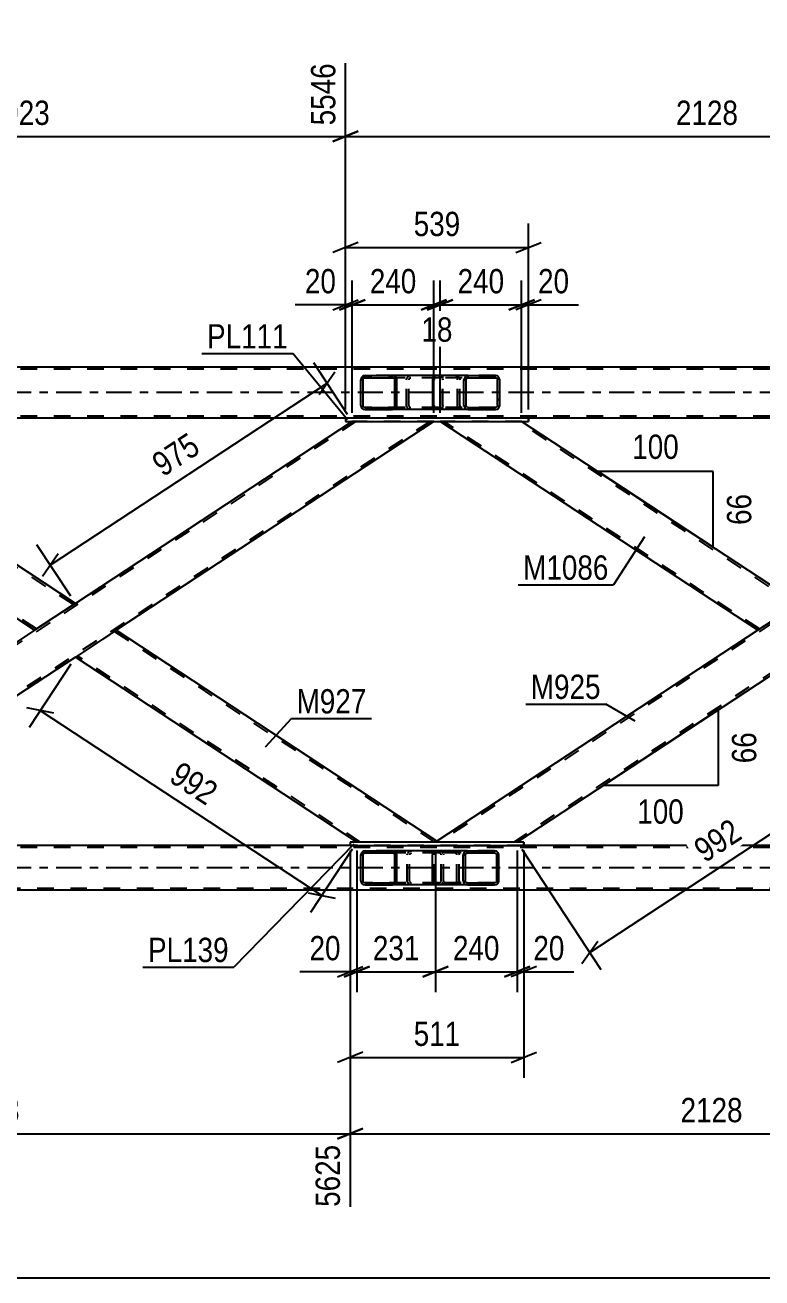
# Model space of a CAD drawing. Header units: millimetres. Extents: x -777 to 412, y -850 to -9.
# Drawn here: x -499.8 to -413.1, y -586.5 to -438.9 of the extents above; entities that cross this region are included whole.
import ezdxf

# ---------------------------------------------------------------- set-up
doc = ezdxf.new("R2010")
doc.units = ezdxf.units.MM
doc.linetypes.add('DXK_LINE_DOT2', pattern=[3.9198, 1.9599, -1.9599])
doc.linetypes.add('DXK_LINE_DOT3', pattern=[5.9187, 2.979, -0.9799, 0.9799, -0.9799])
doc.styles.add('Arial Narrow', font='ARIALN.TTF', dxfattribs={"height": 0.2})

# ---------------------------------------------------------------- blocks, each defined once
blk = doc.blocks.new('Part-570390744-5801 - 5775')
at = {"linetype": 'Continuous'}
h = blk.add_hatch(dxfattribs=at)
h.set_pattern_fill('', scale=0.7, style=0, pattern_type=0)
h.set_pattern_definition([(45, (-448.1831, -539.858), (-1.57154, 1.57154), [])])
h.paths.add_polyline_path([(-448.22, -539.67), (-448.18, -539.86), (-448.07, -540.01), (-447.91, -540.12), (-447.72, -540.15), (-444.53, -540.15), (-444.34, -540.12), (-444.18, -540.01), (-444.07, -539.86), (-444.03, -539.67), (-444.03, -536.63), (-444.07, -536.45), (-444.18, -536.29), (-444.34, -536.19), (-444.53, -536.15), (-447.72, -536.15), (-447.91, -536.19), (-448.07, -536.29), (-448.18, -536.45), (-448.22, -536.63)])
h.paths.add_polyline_path([(-447.95, -536.54), (-447.9, -536.46), (-447.81, -536.41), (-447.72, -536.39), (-444.53, -536.39), (-444.44, -536.41), (-444.36, -536.46), (-444.3, -536.54), (-444.28, -536.63), (-444.28, -539.67), (-444.3, -539.77), (-444.36, -539.84), (-444.44, -539.9), (-444.53, -539.91), (-447.72, -539.91), (-447.81, -539.9), (-447.9, -539.84), (-447.95, -539.77), (-447.97, -539.67), (-447.97, -536.63)])
at = {"color": 2, "linetype": 'Continuous'}
for p, q in [((-451.82, -536.63), (-451.8, -536.45)), ((-451.82, -539.67), (-451.82, -536.63)), ((-451.8, -536.45), (-451.74, -536.29)), ((-451.74, -536.29), (-451.65, -536.19)), ((-451.65, -536.19), (-451.55, -536.15)), ((-447.72, -536.15), (-451.55, -536.15)), ((-448.18, -536.45), (-448.22, -536.63)), ((-448.22, -539.67), (-448.22, -536.63)), ((-447.97, -536.63), (-447.95, -536.54)), ((-447.97, -539.67), (-447.97, -536.63)), ((-447.95, -536.54), (-447.9, -536.46)), ((-447.72, -536.15), (-447.91, -536.19)), ((-447.9, -536.46), (-447.81, -536.41)), ((-447.81, -536.41), (-447.72, -536.39)), ((-447.72, -536.15), (-444.53, -536.15)), ((-447.72, -536.39), (-444.53, -536.39)), ((-444.34, -536.19), (-444.53, -536.15)), ((-444.53, -536.39), (-444.44, -536.41)), ((-444.44, -536.41), (-444.36, -536.46)), ((-444.36, -536.46), (-444.3, -536.54)), ((-444.3, -536.54), (-444.28, -536.63)), ((-444.28, -539.67), (-444.28, -536.63)), ((-444.03, -536.63), (-444.07, -536.45)), ((-444.03, -539.67), (-444.03, -536.63)), ((-451.8, -539.86), (-451.82, -539.67)), ((-451.74, -540.01), (-451.8, -539.86)), ((-451.65, -540.12), (-451.74, -540.01)), ((-451.55, -540.15), (-451.65, -540.12)), ((-447.72, -540.15), (-451.55, -540.15)), ((-448.22, -539.67), (-448.18, -539.86)), ((-447.95, -539.77), (-447.97, -539.67)), ((-447.9, -539.84), (-447.95, -539.77)), ((-447.91, -540.12), (-447.72, -540.15)), ((-447.81, -539.9), (-447.9, -539.84)), ((-447.72, -539.91), (-447.81, -539.9)), ((-447.72, -539.91), (-444.53, -539.91)), ((-447.72, -540.15), (-444.53, -540.15)), ((-444.44, -539.9), (-444.53, -539.91)), ((-444.53, -540.15), (-444.34, -540.12)), ((-444.36, -539.84), (-444.44, -539.9)), ((-444.3, -539.77), (-444.36, -539.84)), ((-444.28, -539.67), (-444.3, -539.77)), ((-444.07, -539.86), (-444.03, -539.67))]:
    blk.add_line(p, q, dxfattribs=at)
at = {"color": 7, "linetype": 'DXK_LINE_DOT2'}
for p, q in [((-451.67, -536.54), (-451.68, -536.63)), ((-451.68, -539.67), (-451.68, -536.63)), ((-451.64, -536.46), (-451.67, -536.54)), ((-451.6, -536.41), (-451.64, -536.46)), ((-451.55, -536.39), (-451.6, -536.41)), ((-444.53, -536.39), (-451.55, -536.39)), ((-450.56, -536.39), (-450.56, -536.15)), ((-449.21, -536.15), (-449.02, -536.19)), ((-449.12, -536.41), (-449.21, -536.39)), ((-449.04, -536.46), (-449.12, -536.41)), ((-448.98, -536.54), (-449.04, -536.46)), ((-448.96, -536.63), (-448.98, -536.54)), ((-448.96, -539.67), (-448.96, -536.63)), ((-448.75, -536.45), (-448.71, -536.63)), ((-448.71, -539.67), (-448.71, -536.63)), ((-444.53, -536.15), (-447.72, -536.15)), ((-451.68, -539.67), (-451.67, -539.77)), ((-451.67, -539.77), (-451.64, -539.84)), ((-451.64, -539.84), (-451.6, -539.9)), ((-451.6, -539.9), (-451.55, -539.91)), ((-444.53, -539.91), (-451.55, -539.91)), ((-450.56, -540.15), (-450.56, -539.91)), ((-449.21, -539.91), (-449.12, -539.9)), ((-449.02, -540.12), (-449.21, -540.15)), ((-449.12, -539.9), (-449.04, -539.84)), ((-449.04, -539.84), (-448.98, -539.77)), ((-448.98, -539.77), (-448.96, -539.67)), ((-448.71, -539.67), (-448.75, -539.86)), ((-444.53, -540.15), (-447.72, -540.15))]:
    blk.add_line(p, q, dxfattribs=at)
for centre, start, end in [((-449.2, -536.65), 23.8494, 68.8059), ((-449.2, -539.66), 291.1941, 336.1506)]:
    blk.add_arc(centre, 0.492, start, end, dxfattribs=at)
at = {"color": 2, "linetype": 'Continuous'}
for centre, start, end in [((-447.73, -536.65), 111.1941, 156.1506), ((-444.52, -536.65), 23.8494, 68.8059), ((-447.73, -539.66), 203.8494, 248.8059), ((-444.52, -539.66), 291.1941, 336.1506)]:
    blk.add_arc(centre, 0.492, start, end, dxfattribs=at)
blk = doc.blocks.new('Part-570390744-5937 - 5775')
at = {"color": 2, "linetype": 'Continuous'}
for p, q in [((-489.07, -510.16), (-493.88, -513.32)), ((-451.31, -535), (-489.07, -510.16)), ((-460.74, -535.11), (-493.88, -513.32)), ((-451.34, -535.02), (-451.49, -535.11)), ((-451.31, -535), (-451.34, -535.02))]:
    blk.add_line(p, q, dxfattribs=at)
at = {"color": 7, "linetype": 'DXK_LINE_DOT2'}
for p, q in [((-489.11, -510.18), (-489.51, -510.44)), ((-489.51, -510.44), (-489.51, -510.44)), ((-489.51, -510.44), (-489.51, -510.44)), ((-451.57, -535.11), (-489.29, -510.3)), ((-493.66, -513.17), (-493.64, -513.16)), ((-460.3, -535.11), (-493.66, -513.17)), ((-493.44, -513.03), (-493.44, -513.03)), ((-451.49, -535.11), (-460.74, -535.11)), ((-451.31, -535), (-451.31, -535))]:
    blk.add_line(p, q, dxfattribs=at)
blk = doc.blocks.new('Part-570390744-5802 - 5775')
at = {"linetype": 'Continuous'}
h = blk.add_hatch(dxfattribs=at)
h.set_pattern_fill('', scale=0.7, style=0, pattern_type=0)
h.set_pattern_definition([(45, (-460.24, -539.858), (-1.57154, 1.57154), [])])
h.paths.add_polyline_path([(-460.28, -539.67), (-460.24, -539.86), (-460.13, -540.01), (-459.96, -540.12), (-459.77, -540.15), (-456.53, -540.15), (-456.34, -540.12), (-456.17, -540.01), (-456.06, -539.86), (-456.02, -539.67), (-456.02, -536.63), (-456.06, -536.45), (-456.17, -536.29), (-456.34, -536.19), (-456.53, -536.15), (-459.77, -536.15), (-459.96, -536.19), (-460.13, -536.29), (-460.24, -536.45), (-460.28, -536.63)])
h.paths.add_polyline_path([(-460, -536.54), (-459.95, -536.46), (-459.87, -536.41), (-459.77, -536.39), (-456.53, -536.39), (-456.44, -536.41), (-456.35, -536.46), (-456.3, -536.54), (-456.28, -536.63), (-456.28, -539.67), (-456.3, -539.77), (-456.35, -539.84), (-456.44, -539.9), (-456.53, -539.91), (-459.77, -539.91), (-459.87, -539.9), (-459.95, -539.84), (-460, -539.77), (-460.02, -539.67), (-460.02, -536.63)])
at = {"color": 2, "linetype": 'Continuous'}
for p, q in [((-460.24, -536.45), (-460.28, -536.63)), ((-460.28, -539.67), (-460.28, -536.63)), ((-460.02, -536.63), (-460, -536.54)), ((-460.02, -539.67), (-460.02, -536.63)), ((-460, -536.54), (-459.95, -536.46)), ((-459.77, -536.15), (-459.96, -536.19)), ((-459.95, -536.46), (-459.87, -536.41)), ((-459.87, -536.41), (-459.77, -536.39)), ((-459.77, -536.15), (-456.53, -536.15)), ((-459.77, -536.39), (-456.53, -536.39)), ((-451.55, -536.15), (-456.53, -536.15)), ((-456.34, -536.19), (-456.53, -536.15)), ((-456.53, -536.39), (-456.44, -536.41)), ((-456.44, -536.41), (-456.35, -536.46)), ((-456.35, -536.46), (-456.3, -536.54)), ((-456.3, -536.54), (-456.28, -536.63)), ((-456.28, -539.67), (-456.28, -536.63)), ((-456.02, -536.63), (-456.06, -536.45)), ((-456.02, -539.67), (-456.02, -536.63)), ((-460.28, -539.67), (-460.24, -539.86)), ((-460, -539.77), (-460.02, -539.67)), ((-459.95, -539.84), (-460, -539.77)), ((-459.96, -540.12), (-459.77, -540.15)), ((-459.87, -539.9), (-459.95, -539.84)), ((-459.77, -539.91), (-459.87, -539.9)), ((-459.77, -539.91), (-456.53, -539.91)), ((-459.77, -540.15), (-456.53, -540.15)), ((-456.44, -539.9), (-456.53, -539.91)), ((-456.53, -540.15), (-456.34, -540.12)), ((-451.55, -540.15), (-456.53, -540.15)), ((-456.35, -539.84), (-456.44, -539.9)), ((-456.3, -539.77), (-456.35, -539.84)), ((-456.28, -539.67), (-456.3, -539.77)), ((-456.06, -539.86), (-456.02, -539.67))]:
    blk.add_line(p, q, dxfattribs=at)
at = {"color": 7, "linetype": 'DXK_LINE_DOT2'}
for p, q in [((-456.53, -536.15), (-459.77, -536.15)), ((-451.07, -536.39), (-459.77, -536.39)), ((-454.81, -536.63), (-454.77, -536.45)), ((-454.81, -539.67), (-454.81, -536.63)), ((-454.54, -536.54), (-454.56, -536.63)), ((-454.56, -539.67), (-454.56, -536.63)), ((-454.48, -536.46), (-454.54, -536.54)), ((-454.5, -536.19), (-454.3, -536.15)), ((-454.48, -536.46), (-454.46, -536.45)), ((-454.46, -536.45), (-454.4, -536.41)), ((-454.4, -536.41), (-454.3, -536.39)), ((-451.07, -536.15), (-451.55, -536.15)), ((-451.07, -536.15), (-450.87, -536.19)), ((-450.97, -536.41), (-451.07, -536.39)), ((-450.89, -536.46), (-450.97, -536.41)), ((-450.83, -536.54), (-450.89, -536.46)), ((-450.81, -536.63), (-450.83, -536.54)), ((-450.81, -539.67), (-450.81, -536.63)), ((-450.6, -536.45), (-450.56, -536.63)), ((-450.56, -539.67), (-450.56, -536.63)), ((-451.07, -539.91), (-459.77, -539.91)), ((-456.53, -540.15), (-459.77, -540.15)), ((-454.77, -539.86), (-454.81, -539.67)), ((-454.56, -539.67), (-454.54, -539.77)), ((-454.54, -539.77), (-454.48, -539.84)), ((-454.3, -540.15), (-454.5, -540.12)), ((-454.48, -539.84), (-454.4, -539.9)), ((-454.4, -539.9), (-454.3, -539.91)), ((-451.07, -540.15), (-451.55, -540.15)), ((-451.07, -539.91), (-450.97, -539.9)), ((-450.87, -540.12), (-451.07, -540.15)), ((-450.97, -539.9), (-450.89, -539.84)), ((-450.89, -539.84), (-450.83, -539.77)), ((-450.83, -539.77), (-450.81, -539.67)), ((-450.56, -539.67), (-450.6, -539.86))]:
    blk.add_line(p, q, dxfattribs=at)
at = {"color": 2, "linetype": 'Continuous'}
for centre, start, end in [((-459.79, -536.66), 110.7583, 155.68), ((-456.51, -536.66), 24.32, 69.2417), ((-459.79, -539.65), 204.32, 249.2417), ((-456.51, -539.65), 290.7583, 335.68)]:
    blk.add_arc(centre, 0.496, start, end, dxfattribs=at)
at = {"color": 7, "linetype": 'DXK_LINE_DOT2'}
for centre, start, end in [((-454.32, -536.66), 110.7583, 155.68), ((-451.05, -536.66), 24.32, 69.2417), ((-454.32, -539.65), 204.32, 249.2417), ((-451.05, -539.65), 290.7583, 335.68)]:
    blk.add_arc(centre, 0.496, start, end, dxfattribs=at)
blk = doc.blocks.new('Part-570390744-5932 - 5775')
at = {"color": 7, "linetype": 'DXK_LINE_DOT2'}
for p, q in [((-460.85, -485.56), (-534.6, -534.07)), ((-452.11, -485.56), (-527.45, -535.11)), ((-451.68, -485.56), (-461.28, -485.56)), ((-493.88, -507), (-498.68, -510.16)), ((-489.07, -510.16), (-493.88, -513.32)), ((-534.6, -533.82), (-534.6, -533.78)), ((-534.6, -533.82), (-534.6, -533.86)), ((-534.6, -533.86), (-534.6, -533.82)), ((-527.02, -535.11), (-534.6, -535.11))]:
    blk.add_line(p, q, dxfattribs=at)
at = {"color": 2, "linetype": 'Continuous'}
for p, q in [((-461.28, -485.56), (-493.88, -507)), ((-451.68, -485.56), (-489.07, -510.16)), ((-498.68, -510.16), (-534.6, -533.78)), ((-493.88, -513.32), (-527.02, -535.11)), ((-534.6, -533.86), (-534.6, -535.11))]:
    blk.add_line(p, q, dxfattribs=at)
blk = doc.blocks.new('Part-570390744-5850 - 5775')
at = {"linetype": 'Continuous'}
h = blk.add_hatch(dxfattribs=at)
h.set_pattern_fill('', scale=0.7, style=0, pattern_type=0)
h.set_pattern_definition([(45, (-460.2407, -483.859), (-1.57154, 1.57154), [])])
h.paths.add_polyline_path([(-460.28, -483.68), (-460.24, -483.86), (-460.13, -484.01), (-459.96, -484.12), (-459.77, -484.16), (-456.53, -484.16), (-456.34, -484.12), (-456.17, -484.01), (-456.06, -483.86), (-456.02, -483.68), (-456.02, -480.64), (-456.06, -480.45), (-456.17, -480.3), (-456.34, -480.19), (-456.53, -480.16), (-459.77, -480.16), (-459.96, -480.19), (-460.13, -480.3), (-460.24, -480.45), (-460.28, -480.64)])
h.paths.add_polyline_path([(-460, -480.54), (-459.95, -480.47), (-459.87, -480.41), (-459.77, -480.4), (-456.53, -480.4), (-456.44, -480.41), (-456.35, -480.47), (-456.3, -480.54), (-456.28, -480.64), (-456.28, -483.68), (-456.3, -483.77), (-456.35, -483.85), (-456.44, -483.9), (-456.53, -483.92), (-459.77, -483.92), (-459.87, -483.9), (-459.95, -483.85), (-460, -483.77), (-460.02, -483.68), (-460.02, -480.64)])
at = {"color": 2, "linetype": 'Continuous'}
for p, q in [((-460.24, -480.45), (-460.28, -480.64)), ((-460.28, -483.68), (-460.28, -480.64)), ((-460.02, -480.64), (-460, -480.54)), ((-460.02, -483.68), (-460.02, -480.64)), ((-460, -480.54), (-459.95, -480.47)), ((-459.77, -480.16), (-459.96, -480.19)), ((-459.95, -480.47), (-459.87, -480.41)), ((-459.87, -480.41), (-459.77, -480.4)), ((-459.77, -480.16), (-456.53, -480.16)), ((-459.77, -480.4), (-456.53, -480.4)), ((-451.53, -480.16), (-456.53, -480.16)), ((-456.34, -480.19), (-456.53, -480.16)), ((-456.53, -480.4), (-456.44, -480.41)), ((-456.44, -480.41), (-456.35, -480.47)), ((-456.35, -480.47), (-456.3, -480.54)), ((-456.3, -480.54), (-456.28, -480.64)), ((-456.28, -483.68), (-456.28, -480.64)), ((-456.02, -480.64), (-456.06, -480.45)), ((-456.02, -483.68), (-456.02, -480.64)), ((-460.28, -483.68), (-460.24, -483.86)), ((-460, -483.77), (-460.02, -483.68)), ((-459.95, -483.85), (-460, -483.77)), ((-459.96, -484.12), (-459.77, -484.16)), ((-459.87, -483.9), (-459.95, -483.85)), ((-459.77, -483.92), (-459.87, -483.9)), ((-459.77, -483.92), (-456.53, -483.92)), ((-459.77, -484.16), (-456.53, -484.16)), ((-456.44, -483.9), (-456.53, -483.92)), ((-456.53, -484.16), (-456.34, -484.12)), ((-451.53, -484.16), (-456.53, -484.16)), ((-456.35, -483.85), (-456.44, -483.9)), ((-456.3, -483.77), (-456.35, -483.85)), ((-456.28, -483.68), (-456.3, -483.77)), ((-456.06, -483.86), (-456.02, -483.68))]:
    blk.add_line(p, q, dxfattribs=at)
at = {"color": 7, "linetype": 'DXK_LINE_DOT2'}
for p, q in [((-456.53, -480.16), (-459.77, -480.16)), ((-451.15, -480.4), (-459.77, -480.4)), ((-454.89, -480.64), (-454.86, -480.45)), ((-454.89, -483.68), (-454.89, -480.64)), ((-454.62, -480.54), (-454.64, -480.64)), ((-454.64, -483.68), (-454.64, -480.64)), ((-454.56, -480.47), (-454.62, -480.54)), ((-454.58, -480.19), (-454.38, -480.16)), ((-454.56, -480.47), (-454.54, -480.45)), ((-454.54, -480.45), (-454.48, -480.41)), ((-454.48, -480.41), (-454.38, -480.4)), ((-451.15, -480.16), (-451.53, -480.16)), ((-451.15, -480.16), (-450.95, -480.19)), ((-451.05, -480.41), (-451.15, -480.4)), ((-450.97, -480.47), (-451.05, -480.41)), ((-450.91, -480.54), (-450.97, -480.47)), ((-450.89, -480.64), (-450.91, -480.54)), ((-450.89, -483.68), (-450.89, -480.64)), ((-450.68, -480.45), (-450.64, -480.64)), ((-450.64, -483.68), (-450.64, -480.64)), ((-451.15, -483.92), (-459.77, -483.92)), ((-456.53, -484.16), (-459.77, -484.16)), ((-454.86, -483.86), (-454.89, -483.68)), ((-454.64, -483.68), (-454.62, -483.77)), ((-454.62, -483.77), (-454.56, -483.85)), ((-454.38, -484.16), (-454.58, -484.12)), ((-454.56, -483.85), (-454.54, -483.86)), ((-454.54, -483.86), (-454.48, -483.9)), ((-454.48, -483.9), (-454.38, -483.92)), ((-451.15, -484.16), (-451.53, -484.16)), ((-451.15, -483.92), (-451.05, -483.9)), ((-450.95, -484.12), (-451.15, -484.16)), ((-451.05, -483.9), (-450.97, -483.85)), ((-450.97, -483.85), (-450.91, -483.77)), ((-450.91, -483.77), (-450.89, -483.68)), ((-450.64, -483.68), (-450.68, -483.86))]:
    blk.add_line(p, q, dxfattribs=at)
at = {"color": 2, "linetype": 'Continuous'}
for centre, start, end in [((-459.79, -480.66), 110.7583, 155.68), ((-456.51, -480.66), 24.32, 69.2417), ((-459.79, -483.65), 204.32, 249.2417), ((-456.51, -483.65), 290.7583, 335.68)]:
    blk.add_arc(centre, 0.496, start, end, dxfattribs=at)
at = {"color": 7, "linetype": 'DXK_LINE_DOT2'}
for centre, start, end in [((-454.4, -480.66), 110.7583, 155.68), ((-451.13, -480.66), 24.32, 69.2417), ((-454.4, -483.65), 204.32, 249.2417), ((-451.13, -483.65), 290.7583, 335.68)]:
    blk.add_arc(centre, 0.496, start, end, dxfattribs=at)
blk = doc.blocks.new('Part-570390744-5897 - 5775')
at = {"color": 7, "linetype": 'DXK_LINE_DOT2'}
for p, q in [((-375.71, -485.56), (-451.05, -535.11)), ((-368.73, -485.56), (-376.15, -485.56)), ((-368.73, -486.71), (-442.32, -535.11)), ((-368.73, -486.42), (-368.73, -486.99)), ((-408.74, -507), (-413.55, -510.16)), ((-403.94, -510.16), (-408.74, -513.32)), ((-451.31, -535), (-451.49, -535.11)), ((-441.88, -535.11), (-451.49, -535.11))]:
    blk.add_line(p, q, dxfattribs=at)
at = {"color": 2, "linetype": 'Continuous'}
for p, q in [((-376.15, -485.56), (-408.74, -507)), ((-368.73, -485.56), (-368.73, -486.92)), ((-368.73, -486.99), (-403.94, -510.16)), ((-413.55, -510.16), (-451.31, -535)), ((-408.74, -513.32), (-441.88, -535.11))]:
    blk.add_line(p, q, dxfattribs=at)
blk = doc.blocks.new('Part-570390744-6034 - 5775')
at = {"color": 7, "linetype": 'DXK_LINE_DOT2'}
for p, q in [((-90.71, -479.4), (-683.93, -479.4)), ((-90.71, -484.92), (-683.93, -484.92)), ((-440.54, -485.16), (-462.08, -485.16))]:
    blk.add_line(p, q, dxfattribs=at)
at = {"color": 2, "linetype": 'Continuous'}
for p, q in [((-369.54, -479.16), (-533.81, -479.16)), ((-462.08, -485.16), (-525.67, -485.16)), ((-376.95, -485.16), (-440.54, -485.16))]:
    blk.add_line(p, q, dxfattribs=at)
at = {"color": 7, "linetype": 'DXK_LINE_DOT3'}
blk.add_line((-90.71, -482.16), (-683.93, -482.16), dxfattribs=at)
blk = doc.blocks.new('Part-570390744-6037 - 5775')
at = {"linetype": 'Continuous'}
h = blk.add_hatch(dxfattribs=at)
h.set_pattern_fill('', scale=0.7, style=0, pattern_type=0)
h.set_pattern_definition([(45, (-448.09, -483.859), (-1.57154, 1.57154), [])])
h.paths.add_polyline_path([(-448.13, -483.68), (-448.09, -483.86), (-447.98, -484.01), (-447.82, -484.12), (-447.62, -484.16), (-444.44, -484.16), (-444.24, -484.12), (-444.08, -484.01), (-443.97, -483.86), (-443.93, -483.68), (-443.93, -480.64), (-443.97, -480.45), (-444.08, -480.3), (-444.24, -480.19), (-444.44, -480.16), (-447.62, -480.16), (-447.82, -480.19), (-447.98, -480.3), (-448.09, -480.45), (-448.13, -480.64)])
h.paths.add_polyline_path([(-447.86, -480.54), (-447.8, -480.47), (-447.72, -480.41), (-447.62, -480.4), (-444.44, -480.4), (-444.34, -480.41), (-444.26, -480.47), (-444.2, -480.54), (-444.18, -480.64), (-444.18, -483.68), (-444.2, -483.77), (-444.26, -483.85), (-444.34, -483.9), (-444.44, -483.92), (-447.62, -483.92), (-447.72, -483.9), (-447.8, -483.85), (-447.86, -483.77), (-447.88, -483.68), (-447.88, -480.64)])
at = {"color": 2, "linetype": 'Continuous'}
for p, q in [((-451.8, -480.64), (-451.78, -480.45)), ((-451.8, -483.68), (-451.8, -480.64)), ((-451.78, -480.45), (-451.73, -480.3)), ((-451.73, -480.3), (-451.64, -480.19)), ((-451.64, -480.19), (-451.53, -480.16)), ((-447.62, -480.16), (-451.53, -480.16)), ((-448.09, -480.45), (-448.13, -480.64)), ((-448.13, -483.68), (-448.13, -480.64)), ((-447.88, -480.64), (-447.86, -480.54)), ((-447.88, -483.68), (-447.88, -480.64)), ((-447.86, -480.54), (-447.8, -480.47)), ((-447.62, -480.16), (-447.82, -480.19)), ((-447.8, -480.47), (-447.72, -480.41)), ((-447.72, -480.41), (-447.62, -480.4)), ((-447.62, -480.16), (-444.44, -480.16)), ((-447.62, -480.4), (-444.44, -480.4)), ((-444.24, -480.19), (-444.44, -480.16)), ((-444.44, -480.4), (-444.34, -480.41)), ((-444.34, -480.41), (-444.26, -480.47)), ((-444.26, -480.47), (-444.2, -480.54)), ((-444.2, -480.54), (-444.18, -480.64)), ((-444.18, -483.68), (-444.18, -480.64)), ((-443.93, -480.64), (-443.97, -480.45)), ((-443.93, -483.68), (-443.93, -480.64)), ((-451.78, -483.86), (-451.8, -483.68)), ((-451.73, -484.01), (-451.78, -483.86)), ((-451.64, -484.12), (-451.73, -484.01)), ((-451.53, -484.16), (-451.64, -484.12)), ((-447.62, -484.16), (-451.53, -484.16)), ((-448.13, -483.68), (-448.09, -483.86)), ((-447.86, -483.77), (-447.88, -483.68)), ((-447.8, -483.85), (-447.86, -483.77)), ((-447.82, -484.12), (-447.62, -484.16)), ((-447.72, -483.9), (-447.8, -483.85)), ((-447.62, -483.92), (-447.72, -483.9)), ((-447.62, -483.92), (-444.44, -483.92)), ((-447.62, -484.16), (-444.44, -484.16)), ((-444.34, -483.9), (-444.44, -483.92)), ((-444.44, -484.16), (-444.24, -484.12)), ((-444.26, -483.85), (-444.34, -483.9)), ((-444.2, -483.77), (-444.26, -483.85)), ((-444.18, -483.68), (-444.2, -483.77)), ((-443.97, -483.86), (-443.93, -483.68))]:
    blk.add_line(p, q, dxfattribs=at)
at = {"color": 7, "linetype": 'DXK_LINE_DOT2'}
for p, q in [((-451.66, -480.54), (-451.67, -480.64)), ((-451.67, -483.68), (-451.67, -480.64)), ((-451.63, -480.47), (-451.66, -480.54)), ((-451.59, -480.41), (-451.63, -480.47)), ((-451.53, -480.4), (-451.59, -480.41)), ((-444.44, -480.4), (-451.53, -480.4)), ((-450.64, -480.4), (-450.64, -480.16)), ((-449.13, -480.16), (-448.94, -480.19)), ((-449.03, -480.41), (-449.13, -480.4)), ((-448.95, -480.47), (-449.03, -480.41)), ((-448.9, -480.54), (-448.95, -480.47)), ((-448.88, -480.64), (-448.9, -480.54)), ((-448.88, -483.68), (-448.88, -480.64)), ((-448.66, -480.45), (-448.62, -480.64)), ((-448.62, -483.68), (-448.62, -480.64)), ((-444.44, -480.16), (-447.62, -480.16)), ((-451.67, -483.68), (-451.66, -483.77)), ((-451.66, -483.77), (-451.63, -483.85)), ((-451.63, -483.85), (-451.59, -483.9)), ((-451.59, -483.9), (-451.53, -483.92)), ((-444.44, -483.92), (-451.53, -483.92)), ((-450.64, -484.16), (-450.64, -483.92)), ((-449.13, -483.92), (-449.03, -483.9)), ((-448.94, -484.12), (-449.13, -484.16)), ((-449.03, -483.9), (-448.95, -483.85)), ((-448.95, -483.85), (-448.9, -483.77)), ((-448.9, -483.77), (-448.88, -483.68)), ((-448.62, -483.68), (-448.66, -483.86)), ((-444.44, -484.16), (-447.62, -484.16))]:
    blk.add_line(p, q, dxfattribs=at)
for centre, start, end in [((-449.11, -480.65), 23.8951, 68.8487), ((-449.11, -483.66), 291.1513, 336.1049)]:
    blk.add_arc(centre, 0.492, start, end, dxfattribs=at)
at = {"color": 2, "linetype": 'Continuous'}
for centre, start, end in [((-447.64, -480.65), 111.1513, 156.1049), ((-444.42, -480.65), 23.8951, 68.8487), ((-447.64, -483.66), 203.8951, 248.8487), ((-444.42, -483.66), 291.1513, 336.1049)]:
    blk.add_arc(centre, 0.492, start, end, dxfattribs=at)
blk = doc.blocks.new('Part-570390744-6071 - 5775')
at = {"color": 2, "linetype": 'Continuous'}
for p, q in [((-462.08, -485.16), (-462.08, -485.56)), ((-440.54, -485.16), (-462.08, -485.16)), ((-462.08, -485.56), (-440.54, -485.56)), ((-440.54, -485.16), (-440.54, -485.56)), ((-440.54, -485.16), (-440.54, -485.16)), ((-440.54, -485.56), (-440.54, -485.56))]:
    blk.add_line(p, q, dxfattribs=at)
at = {"color": 7, "linetype": 'DXK_LINE_DOT2'}
for p, q in [((-462.08, -485.16), (-462.08, -485.56)), ((-440.54, -485.56), (-440.54, -485.16)), ((-440.54, -485.16), (-440.54, -485.16)), ((-440.54, -485.56), (-440.54, -485.56))]:
    blk.add_line(p, q, dxfattribs=at)
blk = doc.blocks.new('Part-570390744-6087 - 5775')
at = {"color": 7, "linetype": 'DXK_LINE_DOT2'}
for p, q in [((-90.71, -535.75), (-686.55, -535.75)), ((-441.08, -535.51), (-461.54, -535.51)), ((-686.55, -540.55), (-90.71, -540.55))]:
    blk.add_line(p, q, dxfattribs=at)
at = {"color": 2, "linetype": 'Continuous'}
for p, q in [((-461.54, -535.51), (-526.22, -535.51)), ((-376.4, -535.51), (-441.08, -535.51)), ((-90.71, -540.79), (-686.55, -540.79))]:
    blk.add_line(p, q, dxfattribs=at)
at = {"color": 7, "linetype": 'DXK_LINE_DOT3'}
blk.add_line((-90.71, -538.15), (-686.55, -538.15), dxfattribs=at)
blk = doc.blocks.new('Part-570390744-6094 - 5775')
at = {"color": 2, "linetype": 'Continuous'}
for p, q in [((-534.6, -485.56), (-534.6, -486.45)), ((-493.88, -507), (-526.47, -485.56)), ((-498.68, -510.16), (-534.6, -486.53)), ((-494.15, -507.17), (-498.68, -510.16)), ((-493.91, -507.02), (-494.15, -507.17)), ((-493.88, -507), (-493.91, -507.02))]:
    blk.add_line(p, q, dxfattribs=at)
at = {"color": 7, "linetype": 'DXK_LINE_DOT2'}
for p, q in [((-526.47, -485.56), (-534.6, -485.56)), ((-494.1, -507.14), (-526.91, -485.56)), ((-498.46, -510.01), (-534.6, -486.24)), ((-534.6, -486.45), (-534.6, -486.49)), ((-534.6, -486.45), (-534.6, -486.49)), ((-534.6, -486.49), (-534.6, -486.53)), ((-494.31, -507.28), (-494.31, -507.28)), ((-494.31, -507.28), (-494.31, -507.28)), ((-494.15, -507.17), (-494.01, -507.08))]:
    blk.add_line(p, q, dxfattribs=at)
blk = doc.blocks.new('Part-570390744-6142 - 5775')
at = {"color": 2, "linetype": 'Continuous'}
for p, q in [((-461.54, -535.11), (-461.54, -535.51)), ((-441.08, -535.11), (-461.54, -535.11)), ((-461.54, -535.51), (-441.08, -535.51)), ((-441.08, -535.11), (-441.08, -535.51)), ((-441.08, -535.11), (-441.08, -535.11)), ((-441.08, -535.51), (-441.08, -535.51))]:
    blk.add_line(p, q, dxfattribs=at)
at = {"color": 7, "linetype": 'DXK_LINE_DOT2'}
for p, q in [((-461.54, -535.11), (-461.54, -535.51)), ((-441.08, -535.51), (-441.08, -535.11)), ((-441.08, -535.11), (-441.08, -535.11)), ((-441.08, -535.51), (-441.08, -535.51))]:
    blk.add_line(p, q, dxfattribs=at)
blk = doc.blocks.new('Part-570390744-6167 - 5775')
at = {"color": 2, "linetype": 'Continuous'}
for p, q in [((-413.55, -510.16), (-450.95, -485.56)), ((-408.74, -507), (-441.34, -485.56)), ((-409.01, -507.17), (-413.55, -510.16)), ((-408.78, -507.02), (-409.01, -507.17)), ((-408.74, -507), (-408.78, -507.02))]:
    blk.add_line(p, q, dxfattribs=at)
at = {"color": 7, "linetype": 'DXK_LINE_DOT2'}
for p, q in [((-441.34, -485.56), (-450.95, -485.56)), ((-413.33, -510.01), (-450.51, -485.56)), ((-408.96, -507.14), (-441.77, -485.56)), ((-409.18, -507.28), (-409.18, -507.28)), ((-409.18, -507.28), (-409.18, -507.28)), ((-409.01, -507.17), (-408.87, -507.08))]:
    blk.add_line(p, q, dxfattribs=at)
blk = doc.blocks.new('StraightDimension-570390744-46855 - 5775')
at = {"color": 7, "linetype": 'Continuous'}
for p, q in [((-462.08, -484.16), (-462.08, -443.36)), ((-376.95, -484.36), (-376.95, -443.36)), ((-460.58, -451.37), (-463.58, -452.57)), ((-378.45, -452.57), (-375.45, -451.37)), ((-462.08, -451.97), (-376.95, -451.97))]:
    blk.add_line(p, q, dxfattribs=at)
at = {"color": 0}
blk.add_wipeout([(-415.26, -451.22), (-415.26, -447.02), (-423.77, -447.02), (-423.77, -451.22)], dxfattribs=at)
at = {"color": 3, "style": 'Arial Narrow'}
blk.add_text('2128', height=2.863, dxfattribs=at).set_placement((-423.17, -450.62))
at = {"color": 0, "linetype": 'Continuous'}
blk.add_wipeout([(-377.55, -442.76), (-381.75, -442.76), (-381.75, -451.27), (-377.55, -451.27)], dxfattribs=at)
at = {"color": 3, "linetype": 'Continuous', "style": 'Arial Narrow'}
blk.add_text('7674', height=2.863, rotation=90.0002, dxfattribs=at).set_placement((-378.15, -450.67))
blk = doc.blocks.new('AngleDimension-570390744-60560 - 5775')
at = {"color": 7, "linetype": 'Continuous'}
for p, q in [((-418.22, -519.55), (-431.76, -528.45)), ((-418.22, -519.55), (-418.22, -528.45)), ((-429.49, -526.96), (-431.76, -528.45)), ((-418.22, -528.45), (-431.76, -528.45))]:
    blk.add_line(p, q, dxfattribs=at)
at = {"color": 0}
for points in [[(-413.12, -521.57), (-417.32, -521.57), (-417.32, -526.43), (-413.12, -526.43)], [(-421.65, -533.55), (-421.65, -529.35), (-428.33, -529.35), (-428.33, -533.55)]]:
    blk.add_wipeout(points, dxfattribs=at)
at = {"color": 3, "style": 'Arial Narrow'}
blk.add_text('66', height=2.863, rotation=90.0002, dxfattribs=at).set_placement((-413.72, -525.83))
blk.add_text('100', height=2.863, dxfattribs=at).set_placement((-427.73, -532.95))
blk = doc.blocks.new('StraightDimension-570390744-59744 - 5775')
at = {"color": 7, "linetype": 'Continuous'}
for p, q in [((-462.08, -484.16), (-462.08, -468.96)), ((-461.28, -484.56), (-461.28, -468.96)), ((-462.08, -471.81), (-467.99, -471.81)), ((-462.08, -471.81), (-467.99, -471.81)), ((-463.58, -472.41), (-460.58, -471.21)), ((-459.78, -471.21), (-462.78, -472.41)), ((-462.08, -471.81), (-461.28, -471.81))]:
    blk.add_line(p, q, dxfattribs=at)
at = {"color": 0}
blk.add_wipeout([(-462.61, -471.06), (-462.61, -466.86), (-467.46, -466.86), (-467.46, -471.06)], dxfattribs=at)
at = {"color": 3, "style": 'Arial Narrow'}
blk.add_text('20', height=2.863, dxfattribs=at).set_placement((-466.86, -470.46))
blk = doc.blocks.new('StraightDimension-570390744-59740 - 5775')
at = {"color": 7, "linetype": 'Continuous'}
for p, q in [((-441.34, -484.56), (-441.34, -468.96)), ((-440.54, -484.16), (-440.54, -468.96)), ((-442.84, -472.41), (-439.84, -471.21)), ((-439.04, -471.21), (-442.04, -472.41)), ((-441.34, -471.81), (-440.54, -471.81)), ((-440.54, -471.81), (-434.63, -471.81)), ((-440.54, -471.81), (-434.63, -471.81))]:
    blk.add_line(p, q, dxfattribs=at)
at = {"color": 0}
blk.add_wipeout([(-435.16, -471.06), (-435.16, -466.86), (-440.01, -466.86), (-440.01, -471.06)], dxfattribs=at)
at = {"color": 3, "style": 'Arial Narrow'}
blk.add_text('20', height=2.863, dxfattribs=at).set_placement((-439.41, -470.46))
blk = doc.blocks.new('StraightDimension-570390744-7667 - 5775')
at = {"color": 7, "linetype": 'Continuous'}
blk.add_line((-687.19, -586.47), (-71.41, -586.47), dxfattribs=at)
blk = doc.blocks.new('StraightDimension-570390744-7522 - 5775')
at = {"color": 7, "linetype": 'Continuous'}
for p, q in [((-494.43, -514.15), (-499.34, -521.62)), ((-496.44, -519.94), (-499.61, -519.29)), ((-498.02, -519.62), (-464.88, -541.42)), ((-461.29, -535.95), (-466.2, -543.42)), ((-466.46, -541.09), (-463.3, -541.74))]:
    blk.add_line(p, q, dxfattribs=at)
at = {"color": 0}
blk.add_wipeout([(-478.25, -531.73), (-475.94, -528.22), (-481.52, -524.54), (-483.83, -528.05)], dxfattribs=at)
at = {"color": 3, "style": 'Arial Narrow'}
blk.add_text('992', height=2.863, rotation=-33.3347, dxfattribs=at).set_placement((-483, -527.88))
blk = doc.blocks.new('StraightDimension-570390744-6489 - 5775')
at = {"color": 7, "linetype": 'Continuous'}
for p, q in [((-460.74, -536.11), (-460.74, -552.79)), ((-451.49, -536.11), (-451.49, -552.79)), ((-462.24, -550.99), (-459.24, -549.79)), ((-460.74, -550.39), (-451.49, -550.39)), ((-449.99, -549.79), (-452.99, -550.99))]:
    blk.add_line(p, q, dxfattribs=at)
at = {"color": 0}
blk.add_wipeout([(-452.77, -549.64), (-452.77, -545.44), (-459.46, -545.44), (-459.46, -549.64)], dxfattribs=at)
at = {"color": 3, "style": 'Arial Narrow'}
blk.add_text('231', height=2.863, dxfattribs=at).set_placement((-458.86, -549.04))
blk = doc.blocks.new('StraightDimension-570390744-6497 - 5775')
at = {"color": 7, "linetype": 'Continuous'}
for p, q in [((-451.49, -536.11), (-451.49, -552.79)), ((-441.88, -536.11), (-441.88, -552.79)), ((-452.99, -550.99), (-449.99, -549.79)), ((-451.49, -550.39), (-441.88, -550.39)), ((-440.38, -549.79), (-443.38, -550.99))]:
    blk.add_line(p, q, dxfattribs=at)
at = {"color": 0}
blk.add_wipeout([(-443.35, -549.64), (-443.35, -545.44), (-450.03, -545.44), (-450.03, -549.64)], dxfattribs=at)
at = {"color": 3, "style": 'Arial Narrow'}
blk.add_text('240', height=2.863, dxfattribs=at).set_placement((-449.43, -549.04))
blk = doc.blocks.new('StraightDimension-570390744-6505 - 5775')
at = {"color": 7, "linetype": 'Continuous'}
for p, q in [((-441.88, -536.11), (-441.88, -552.79)), ((-441.08, -536.11), (-441.08, -552.79)), ((-443.38, -550.99), (-440.38, -549.79)), ((-439.58, -549.79), (-442.58, -550.99)), ((-441.88, -550.39), (-441.08, -550.39)), ((-441.08, -550.39), (-435.18, -550.39)), ((-441.08, -550.39), (-435.18, -550.39))]:
    blk.add_line(p, q, dxfattribs=at)
at = {"color": 0}
blk.add_wipeout([(-435.7, -549.64), (-435.7, -545.44), (-440.56, -545.44), (-440.56, -549.64)], dxfattribs=at)
at = {"color": 3, "style": 'Arial Narrow'}
blk.add_text('20', height=2.863, dxfattribs=at).set_placement((-439.96, -549.04))
blk = doc.blocks.new('StraightDimension-570390744-6513 - 5775')
at = {"color": 7, "linetype": 'Continuous'}
for p, q in [((-461.54, -536.11), (-461.54, -552.79)), ((-460.74, -536.11), (-460.74, -552.79)), ((-461.54, -550.39), (-467.44, -550.39)), ((-461.54, -550.39), (-467.44, -550.39)), ((-463.04, -550.99), (-460.04, -549.79)), ((-459.24, -549.79), (-462.24, -550.99)), ((-461.54, -550.39), (-460.74, -550.39))]:
    blk.add_line(p, q, dxfattribs=at)
at = {"color": 0}
blk.add_wipeout([(-462.06, -549.64), (-462.06, -545.44), (-466.92, -545.44), (-466.92, -549.64)], dxfattribs=at)
at = {"color": 3, "style": 'Arial Narrow'}
blk.add_text('20', height=2.863, dxfattribs=at).set_placement((-466.32, -549.04))
blk = doc.blocks.new('StraightDimension-570390744-6714 - 5775')
at = {"color": 7, "linetype": 'Continuous'}
for p, q in [((-461.54, -536.51), (-461.54, -562.88)), ((-441.08, -536.51), (-441.08, -562.88)), ((-460.04, -559.88), (-463.04, -561.08)), ((-461.54, -560.48), (-441.08, -560.48)), ((-442.58, -561.08), (-439.58, -559.88))]:
    blk.add_line(p, q, dxfattribs=at)
at = {"color": 0}
blk.add_wipeout([(-447.97, -559.73), (-447.97, -555.53), (-454.65, -555.53), (-454.65, -559.73)], dxfattribs=at)
at = {"color": 3, "style": 'Arial Narrow'}
blk.add_text('511', height=2.863, dxfattribs=at).set_placement((-454.05, -559.13))
blk = doc.blocks.new('StraightDimension-570390744-7008 - 5775')
at = {"color": 7, "linetype": 'Continuous'}
for p, q in [((-462.08, -484.16), (-462.08, -462.22)), ((-440.54, -484.16), (-440.54, -462.22)), ((-460.58, -464.47), (-463.58, -465.67)), ((-442.04, -465.67), (-439.04, -464.47)), ((-462.08, -465.07), (-440.54, -465.07))]:
    blk.add_line(p, q, dxfattribs=at)
at = {"color": 0}
blk.add_wipeout([(-447.97, -464.32), (-447.97, -460.12), (-454.65, -460.12), (-454.65, -464.32)], dxfattribs=at)
at = {"color": 3, "style": 'Arial Narrow'}
blk.add_text('539', height=2.863, dxfattribs=at).set_placement((-454.05, -463.72))
blk = doc.blocks.new('StraightDimension-570390744-7423 - 5775')
at = {"color": 7, "linetype": 'Continuous'}
for p, q in [((-461.54, -536.51), (-461.54, -578.09)), ((-376.4, -536.51), (-376.4, -578.09)), ((-460.04, -568.87), (-463.04, -570.07)), ((-461.54, -569.47), (-376.4, -569.47)), ((-377.9, -570.07), (-374.9, -568.87))]:
    blk.add_line(p, q, dxfattribs=at)
at = {"color": 0}
blk.add_wipeout([(-414.71, -568.72), (-414.71, -564.52), (-423.23, -564.52), (-423.23, -568.72)], dxfattribs=at)
at = {"color": 3, "style": 'Arial Narrow'}
blk.add_text('2128', height=2.863, dxfattribs=at).set_placement((-422.63, -568.12))
at = {"color": 0, "linetype": 'Continuous'}
blk.add_wipeout([(-377, -570.17), (-381.2, -570.17), (-381.2, -578.69), (-377, -578.69)], dxfattribs=at)
at = {"color": 3, "linetype": 'Continuous', "style": 'Arial Narrow'}
blk.add_text('7754', height=2.863, rotation=90.0002, dxfattribs=at).set_placement((-377.6, -578.09))
blk = doc.blocks.new('StraightDimension-570390744-7424 - 5775')
at = {"color": 7, "linetype": 'Continuous'}
for p, q in [((-546.67, -536.51), (-546.67, -578.09)), ((-461.54, -536.51), (-461.54, -578.09)), ((-545.17, -568.87), (-548.17, -570.07)), ((-546.67, -569.47), (-461.54, -569.47)), ((-463.04, -570.07), (-460.04, -568.87))]:
    blk.add_line(p, q, dxfattribs=at)
at = {"color": 0}
blk.add_wipeout([(-499.85, -568.72), (-499.85, -564.52), (-508.36, -564.52), (-508.36, -568.72)], dxfattribs=at)
at = {"color": 3, "style": 'Arial Narrow'}
blk.add_text('2128', height=2.863, dxfattribs=at).set_placement((-507.76, -568.12))
at = {"color": 0, "linetype": 'Continuous'}
blk.add_wipeout([(-462.14, -570.17), (-466.34, -570.17), (-466.34, -578.69), (-462.14, -578.69)], dxfattribs=at)
at = {"color": 3, "linetype": 'Continuous', "style": 'Arial Narrow'}
blk.add_text('5625', height=2.863, rotation=90.0002, dxfattribs=at).set_placement((-462.74, -578.09))
blk = doc.blocks.new('StraightDimension-570390744-7532 - 5775')
at = {"color": 7, "linetype": 'Continuous'}
for p, q in [((-461.83, -484.72), (-465.81, -478.67)), ((-465.17, -482.37), (-463.32, -479.72)), ((-496.84, -502.49), (-464.25, -481.05)), ((-494.43, -506.16), (-498.41, -500.11)), ((-495.92, -501.16), (-497.77, -503.81))]:
    blk.add_line(p, q, dxfattribs=at)
at = {"color": 0}
blk.add_wipeout([(-478.17, -489.3), (-480.47, -485.8), (-486.06, -489.47), (-483.75, -492.98)], dxfattribs=at)
at = {"color": 3, "style": 'Arial Narrow'}
blk.add_text('975', height=2.863, rotation=33.3347, dxfattribs=at).set_placement((-483.58, -492.15))
blk = doc.blocks.new('StraightDimension-570390744-46856 - 5775')
at = {"color": 7, "linetype": 'Continuous'}
for p, q in [((-539.01, -477.76), (-539.01, -438.86)), ((-462.08, -484.16), (-462.08, -443.36)), ((-537.51, -451.37), (-540.51, -452.57)), ((-463.58, -452.57), (-460.58, -451.37)), ((-539.01, -451.97), (-462.08, -451.97))]:
    blk.add_line(p, q, dxfattribs=at)
at = {"color": 0}
blk.add_wipeout([(-496.29, -451.22), (-496.29, -447.02), (-504.8, -447.02), (-504.8, -451.22)], dxfattribs=at)
at = {"color": 3, "style": 'Arial Narrow'}
blk.add_text('1923', height=2.863, dxfattribs=at).set_placement((-504.2, -450.62))
at = {"color": 0, "linetype": 'Continuous'}
blk.add_wipeout([(-462.68, -442.76), (-466.88, -442.76), (-466.88, -451.27), (-462.68, -451.27)], dxfattribs=at)
at = {"color": 3, "linetype": 'Continuous', "style": 'Arial Narrow'}
blk.add_text('5546', height=2.863, rotation=90.0002, dxfattribs=at).set_placement((-463.28, -450.67))
blk = doc.blocks.new('StraightDimension-570390744-59741 - 5775')
at = {"color": 7, "linetype": 'Continuous'}
for p, q in [((-450.95, -484.56), (-450.95, -468.96)), ((-441.34, -484.56), (-441.34, -468.96)), ((-452.45, -472.41), (-449.45, -471.21)), ((-450.95, -471.81), (-441.34, -471.81)), ((-439.84, -471.21), (-442.84, -472.41))]:
    blk.add_line(p, q, dxfattribs=at)
at = {"color": 0}
blk.add_wipeout([(-442.8, -471.06), (-442.8, -466.86), (-449.48, -466.86), (-449.48, -471.06)], dxfattribs=at)
at = {"color": 3, "style": 'Arial Narrow'}
blk.add_text('240', height=2.863, dxfattribs=at).set_placement((-448.88, -470.46))
blk = doc.blocks.new('StraightDimension-570390744-59742 - 5775')
at = {"color": 7, "linetype": 'Continuous'}
for p, q in [((-451.68, -484.56), (-451.68, -469.41)), ((-450.95, -484.56), (-450.95, -469.41)), ((-453.18, -472.41), (-450.18, -471.21)), ((-449.45, -471.21), (-452.45, -472.41)), ((-451.68, -471.81), (-450.95, -471.81))]:
    blk.add_line(p, q, dxfattribs=at)
at = {"color": 0}
blk.add_wipeout([(-448.88, -476.76), (-448.88, -472.56), (-453.74, -472.56), (-453.74, -476.76)], dxfattribs=at)
at = {"color": 3, "style": 'Arial Narrow'}
blk.add_text('18', height=2.863, dxfattribs=at).set_placement((-453.14, -476.16))
blk = doc.blocks.new('StraightDimension-570390744-59743 - 5775')
at = {"color": 7, "linetype": 'Continuous'}
for p, q in [((-461.28, -484.56), (-461.28, -468.96)), ((-451.68, -484.56), (-451.68, -468.96)), ((-462.78, -472.41), (-459.78, -471.21)), ((-461.28, -471.81), (-451.68, -471.81)), ((-450.18, -471.21), (-453.18, -472.41))]:
    blk.add_line(p, q, dxfattribs=at)
at = {"color": 0}
blk.add_wipeout([(-453.14, -471.06), (-453.14, -466.86), (-459.82, -466.86), (-459.82, -471.06)], dxfattribs=at)
at = {"color": 3, "style": 'Arial Narrow'}
blk.add_text('240', height=2.863, dxfattribs=at).set_placement((-459.22, -470.46))
blk = doc.blocks.new('StraightDimension-570390744-60057 - 5775')
at = {"color": 7, "linetype": 'Continuous'}
for p, q in [((-408.19, -514.15), (-398.86, -528.34)), ((-401.1, -527.66), (-399.25, -525.01)), ((-433.32, -548.14), (-400.18, -526.34)), ((-441.33, -535.95), (-432, -550.14)), ((-432.39, -546.81), (-434.24, -549.46))]:
    blk.add_line(p, q, dxfattribs=at)
at = {"color": 0}
blk.add_wipeout([(-414.37, -534.77), (-416.68, -531.27), (-422.26, -534.94), (-419.95, -538.45)], dxfattribs=at)
at = {"color": 3, "style": 'Arial Narrow'}
blk.add_text('992', height=2.863, rotation=33.3347, dxfattribs=at).set_placement((-419.78, -537.62))
blk = doc.blocks.new('AngleDimension-570390744-60558 - 5775')
at = {"color": 7, "linetype": 'Continuous'}
for p, q in [((-425.88, -495.73), (-432.35, -491.47)), ((-418.81, -491.47), (-432.35, -491.47)), ((-418.81, -500.37), (-432.35, -491.47)), ((-418.81, -500.37), (-418.81, -491.47))]:
    blk.add_line(p, q, dxfattribs=at)
at = {"color": 0}
for points in [[(-422.24, -490.57), (-422.24, -486.37), (-428.92, -486.37), (-428.92, -490.57)], [(-413.71, -493.49), (-417.91, -493.49), (-417.91, -498.35), (-413.71, -498.35)]]:
    blk.add_wipeout(points, dxfattribs=at)
at = {"color": 3, "style": 'Arial Narrow'}
blk.add_text('100', height=2.863, dxfattribs=at).set_placement((-428.32, -489.97))
blk.add_text('66', height=2.863, rotation=90.0002, dxfattribs=at).set_placement((-414.31, -497.75))
blk = doc.blocks.new('Mark-570390744-5933 - 5775')
at = {"color": 0}
blk.add_wipeout([(-459.61, -519.96), (-459.61, -516.96), (-467.84, -516.96), (-467.84, -519.96)], dxfattribs=at)
blk.add_wipeout([(-459.61, -519.96), (-459.61, -516.96), (-467.84, -516.96), (-467.84, -519.96)], dxfattribs=at)
at = {"color": 30, "linetype": 'Continuous'}
for p, q in [((-471.5, -523.91), (-468.44, -520.56)), ((-468.44, -520.56), (-459.01, -520.56))]:
    blk.add_line(p, q, dxfattribs=at)
at = {"color": 3, "style": 'Arial Narrow'}
blk.add_text('M927', height=2.863, dxfattribs=at).set_placement((-467.84, -519.96))
blk = doc.blocks.new('Mark-570390744-5893 - 5775')
at = {"color": 0}
blk.add_wipeout([(-432.04, -518.25), (-432.04, -515.25), (-440.26, -515.25), (-440.26, -518.25)], dxfattribs=at)
blk.add_wipeout([(-432.04, -518.25), (-432.04, -515.25), (-440.26, -515.25), (-440.26, -518.25)], dxfattribs=at)
at = {"color": 30, "linetype": 'Continuous'}
for p in [(-440.86, -518.85), (-427.99, -520.85)]:
    blk.add_line(p, (-431.44, -518.85), dxfattribs=at)
at = {"color": 3, "style": 'Arial Narrow'}
blk.add_text('M925', height=2.863, dxfattribs=at).set_placement((-440.26, -518.25))
blk = doc.blocks.new('Mark-570390744-6163 - 5775')
at = {"color": 0}
blk.add_wipeout([(-431.11, -504.21), (-431.11, -501.21), (-441.16, -501.21), (-441.16, -504.21)], dxfattribs=at)
blk.add_wipeout([(-431.11, -504.21), (-431.11, -501.21), (-441.16, -501.21), (-441.16, -504.21)], dxfattribs=at)
at = {"color": 30, "linetype": 'Continuous'}
for p in [(-426.88, -499.17), (-441.76, -504.81)]:
    blk.add_line(p, (-430.51, -504.81), dxfattribs=at)
at = {"color": 3, "style": 'Arial Narrow'}
blk.add_text('M1086', height=2.863, dxfattribs=at).set_placement((-441.16, -504.21))
blk = doc.blocks.new('Mark-570390744-6067 - 5775')
at = {"color": 0}
blk.add_wipeout([(-468.88, -476.96), (-468.88, -473.96), (-478.38, -473.96), (-478.38, -476.96)], dxfattribs=at)
blk.add_wipeout([(-468.88, -476.96), (-468.88, -473.96), (-478.38, -473.96), (-478.38, -476.96)], dxfattribs=at)
at = {"color": 30, "linetype": 'Continuous'}
for p in [(-478.98, -477.56), (-461.86, -485.37)]:
    blk.add_line(p, (-468.28, -477.56), dxfattribs=at)
at = {"color": 3, "style": 'Arial Narrow'}
blk.add_text('PL111', height=2.863, dxfattribs=at).set_placement((-478.38, -476.96))
blk = doc.blocks.new('Mark-570390744-6138 - 5775')
at = {"color": 0}
blk.add_wipeout([(-475.83, -549.25), (-475.83, -546.25), (-485.33, -546.25), (-485.33, -549.25)], dxfattribs=at)
blk.add_wipeout([(-475.83, -549.25), (-475.83, -546.25), (-485.33, -546.25), (-485.33, -549.25)], dxfattribs=at)
at = {"color": 30, "linetype": 'Continuous'}
for p in [(-461.1, -535.35), (-485.93, -549.85)]:
    blk.add_line(p, (-475.23, -549.85), dxfattribs=at)
at = {"color": 3, "style": 'Arial Narrow'}
blk.add_text('PL139', height=2.863, dxfattribs=at).set_placement((-485.33, -549.25))

msp = doc.modelspace()

# ---------------------------------------------------------------- block references
for name in ['Part-570390744-6034 - 5775', 'Part-570390744-5850 - 5775', 'Part-570390744-6037 - 5775', 'Part-570390744-5932 - 5775', 'Part-570390744-6094 - 5775', 'Part-570390744-6071 - 5775', 'Part-570390744-5897 - 5775', 'Part-570390744-6167 - 5775', 'Part-570390744-5937 - 5775', 'Part-570390744-6087 - 5775', 'Part-570390744-6142 - 5775', 'Part-570390744-5802 - 5775', 'Part-570390744-5801 - 5775', 'StraightDimension-570390744-7667 - 5775']:
    msp.add_blockref(name, (0, 0))

# ---------------------------------------------------------------- next in the draw order: block references
for name in ['StraightDimension-570390744-46855 - 5775', 'AngleDimension-570390744-60558 - 5775', 'StraightDimension-570390744-7522 - 5775', 'AngleDimension-570390744-60560 - 5775']:
    msp.add_blockref(name, (0, 0))

# ---------------------------------------------------------------- next in the draw order: block references
for name in ['StraightDimension-570390744-59744 - 5775', 'StraightDimension-570390744-59740 - 5775', 'Mark-570390744-6163 - 5775', 'Mark-570390744-5933 - 5775', 'StraightDimension-570390744-6489 - 5775']:
    msp.add_blockref(name, (0, 0))

# ---------------------------------------------------------------- next in the draw order: block references
for name in ['StraightDimension-570390744-7008 - 5775', 'StraightDimension-570390744-6513 - 5775', 'StraightDimension-570390744-6497 - 5775']:
    msp.add_blockref(name, (0, 0))

# ---------------------------------------------------------------- next in the draw order: block references
for name in ['StraightDimension-570390744-59741 - 5775', 'StraightDimension-570390744-7532 - 5775', 'StraightDimension-570390744-6505 - 5775']:
    msp.add_blockref(name, (0, 0))

# ---------------------------------------------------------------- next in the draw order: block references
for name in ['StraightDimension-570390744-46856 - 5775', 'StraightDimension-570390744-59742 - 5775', 'StraightDimension-570390744-6714 - 5775']:
    msp.add_blockref(name, (0, 0))

# ---------------------------------------------------------------- next in the draw order: block references
for name in ['StraightDimension-570390744-59743 - 5775', 'StraightDimension-570390744-7423 - 5775']:
    msp.add_blockref(name, (0, 0))

# ---------------------------------------------------------------- next in the draw order: block references
for name in ['Mark-570390744-6067 - 5775', 'StraightDimension-570390744-60057 - 5775', 'StraightDimension-570390744-7424 - 5775']:
    msp.add_blockref(name, (0, 0))

# ---------------------------------------------------------------- next in the draw order: block references
for name in ['Mark-570390744-5893 - 5775', 'Mark-570390744-6138 - 5775']:
    msp.add_blockref(name, (0, 0))

doc.saveas('drawing.dxf')
